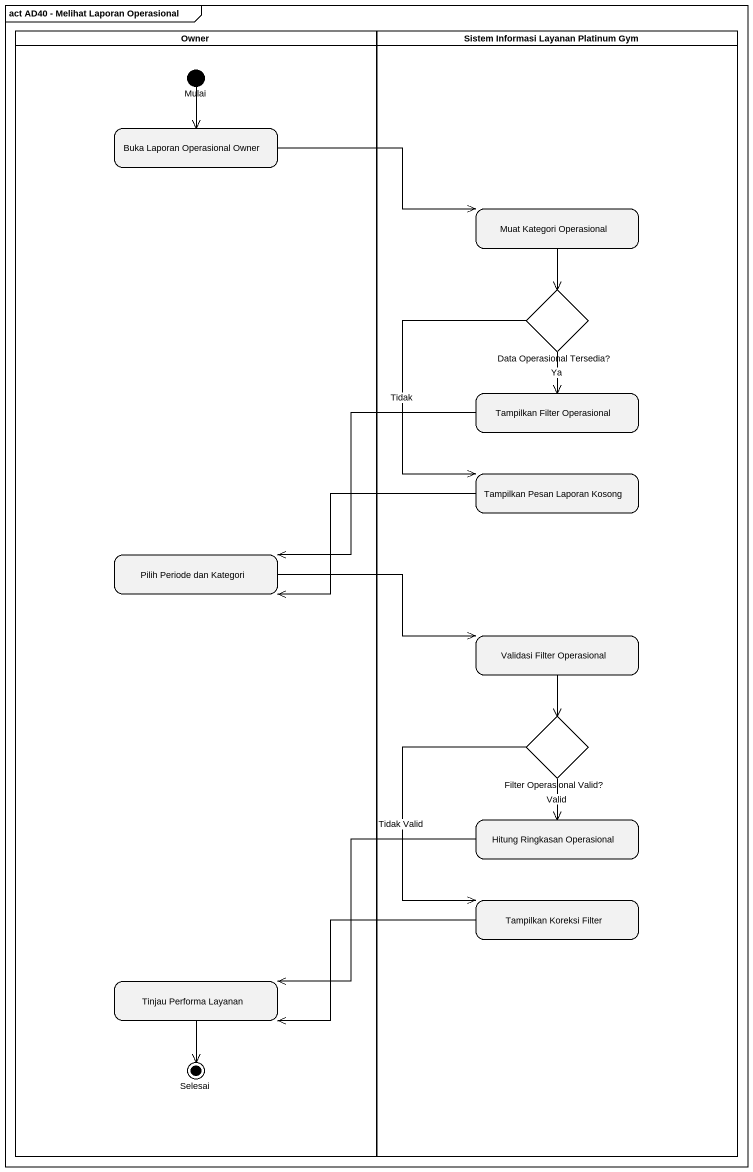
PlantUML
@startuml
mainframe act AD40 - Melihat Laporan Operasional
hide empty description
state Owner <<partition>> {
  state Mulai <<start>>
  state "Buka Laporan Operasional Owner" as Buka_Laporan_Operasional
  state "Pilih Periode dan Kategori" as Pilih_Periode_dan_Kategori
  state "Tinjau Performa Layanan" as Tinjau_Performa_Layanan
  state Selesai <<end>>
}
state "Sistem Informasi Layanan Platinum Gym" as Sistem_Informasi_Layanan <<partition>> {
  state "Muat Kategori Operasional" as Muat_Kategori_Operasional
  state "Data Operasional Tersedia?" as Data_Operasional_Tersedia <<choice>>
  state "Tampilkan Filter Operasional" as Tampilkan_Filter_Operasional
  state "Tampilkan Pesan Laporan Kosong" as Tampilkan_Pesan_Laporan
  state "Validasi Filter Operasional" as Validasi_Filter_Operasional
  state "Filter Operasional Valid?" as Filter_Operasional_Valid <<choice>>
  state "Hitung Ringkasan Operasional" as Hitung_Ringkasan_Operasional
  state "Tampilkan Koreksi Filter" as Tampilkan_Koreksi_Filter
}
Mulai --> Buka_Laporan_Operasional
Buka_Laporan_Operasional -right-> Muat_Kategori_Operasional
Muat_Kategori_Operasional --> Data_Operasional_Tersedia
Data_Operasional_Tersedia --> Tampilkan_Filter_Operasional : Ya
Data_Operasional_Tersedia --> Tampilkan_Pesan_Laporan : Tidak
Tampilkan_Filter_Operasional -left-> Pilih_Periode_dan_Kategori
Tampilkan_Pesan_Laporan -left-> Pilih_Periode_dan_Kategori
Pilih_Periode_dan_Kategori -right-> Validasi_Filter_Operasional
Validasi_Filter_Operasional --> Filter_Operasional_Valid
Filter_Operasional_Valid --> Hitung_Ringkasan_Operasional : Valid
Filter_Operasional_Valid --> Tampilkan_Koreksi_Filter : Tidak Valid
Hitung_Ringkasan_Operasional -left-> Tinjau_Performa_Layanan
Tampilkan_Koreksi_Filter -left-> Tinjau_Performa_Layanan
Tinjau_Performa_Layanan --> Selesai
@enduml
